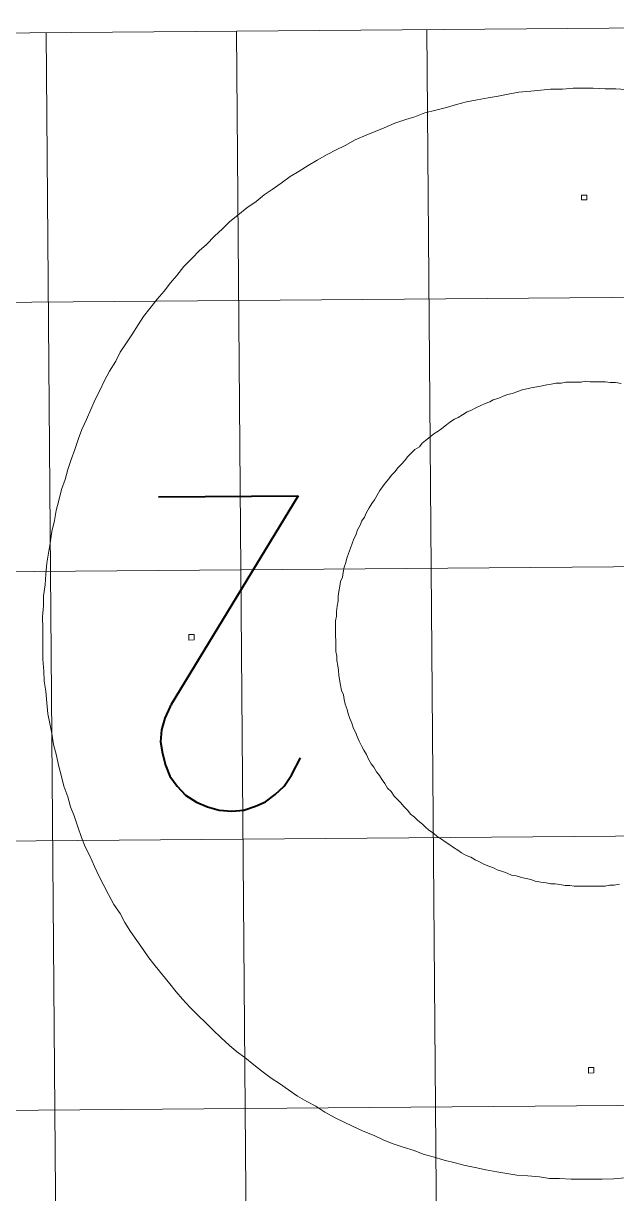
# Model space of a CAD drawing. Header units: centimetres. Extents: x -10.1 to 11.2, y -15.5 to 14.4.
# Drawn here: x -1.94 to 4.61, y 1.46 to 14.36 of the extents above; entities that cross this region are included whole.
import ezdxf

# ---------------------------------------------------------------- set-up
doc = ezdxf.new("R2010")
doc.units = ezdxf.units.CM
doc.header["$MEASUREMENT"] = 0
for name, color, linetype in [('C00-00-FF', 7, 'Continuous'), ('CBF-BF-BF', 7, 'Continuous'), ('CFF-00-00', 7, 'Continuous')]:
    doc.layers.add(name, color=color, linetype=linetype)

msp = doc.modelspace()

# ---------------------------------------------------------------- linework, layer by layer
at = {"layer": 'C00-00-FF', "color": 5, "lineweight": 13}
for points in [[(3.30023, 13.56284), (3.30023, 13.56284), (3.19032, 13.54186), (3.19032, 13.54186)], [(3.41013, 13.58383), (3.41013, 13.58383), (3.30023, 13.56284), (3.30023, 13.56284)], [(3.52982, 13.60464), (3.52982, 13.60464), (3.41013, 13.58383), (3.41013, 13.58383)], [(3.65991, 13.61575), (3.65991, 13.61575), (3.52982, 13.60464), (3.52982, 13.60464)], [(3.76964, 13.62668), (3.76964, 13.62668), (3.65991, 13.61575), (3.65991, 13.61575)], [(3.87961, 13.63762), (3.87961, 13.63762), (3.76964, 13.62668), (3.76964, 13.62668)], [(4.00978, 13.63866), (4.00978, 13.63866), (3.87961, 13.63762), (3.87961, 13.63762)], [(4.12956, 13.64942), (4.12956, 13.64942), (4.00978, 13.63866), (4.00978, 13.63866)], [(4.23962, 13.65031), (4.23962, 13.65031), (4.12956, 13.64942), (4.12956, 13.64942)], [(4.34968, 13.65119), (4.34968, 13.65119), (4.23962, 13.65031), (4.23962, 13.65031)], [(4.47967, 13.64245), (4.47967, 13.64245), (4.34968, 13.65119), (4.34968, 13.65119)], [(4.59978, 13.64342), (4.59978, 13.64342), (4.47967, 13.64245), (4.47967, 13.64245)], [(4.70967, 13.63425), (4.70967, 13.63425), (4.59978, 13.64342), (4.59978, 13.64342)], [(2.73103, 13.43812), (2.73103, 13.43812), (2.61143, 13.40728), (2.61143, 13.40728)], [(2.84086, 13.46918), (2.84086, 13.46918), (2.73103, 13.43812), (2.73103, 13.43812)], [(2.95068, 13.49996), (2.95068, 13.49996), (2.84086, 13.46918), (2.84086, 13.46918)], [(3.07037, 13.52103), (3.07037, 13.52103), (2.95068, 13.49996), (2.95068, 13.49996)], [(3.19032, 13.54186), (3.19032, 13.54186), (3.07037, 13.52103), (3.07037, 13.52103)], [(2.28204, 13.30459), (2.28204, 13.30459), (2.16251, 13.26368), (2.16251, 13.26368)], [(2.38182, 13.33556), (2.38182, 13.33556), (2.28204, 13.30459), (2.28204, 13.30459)], [(2.49156, 13.37641), (2.49156, 13.37641), (2.38182, 13.33556), (2.38182, 13.33556)], [(2.61143, 13.40728), (2.61143, 13.40728), (2.49156, 13.37641), (2.49156, 13.37641)], [(1.94311, 13.17195), (1.94311, 13.17195), (1.84342, 13.1312), (1.84342, 13.1312)], [(2.0428, 13.21272), (2.0428, 13.21272), (1.94311, 13.17195), (1.94311, 13.17195)], [(2.16251, 13.26368), (2.16251, 13.26368), (2.0428, 13.21272), (2.0428, 13.21272)], [(1.72398, 13.08023), (1.72398, 13.08023), (1.6144, 13.01929), (1.6144, 13.01929)], [(1.84342, 13.1312), (1.84342, 13.1312), (1.72398, 13.08023), (1.72398, 13.08023)], [(1.41519, 12.91766), (1.41519, 12.91766), (1.3056, 12.85672), (1.3056, 12.85672)], [(1.51479, 12.96847), (1.51479, 12.96847), (1.41519, 12.91766), (1.41519, 12.91766)], [(1.6144, 13.01929), (1.6144, 13.01929), (1.51479, 12.96847), (1.51479, 12.96847)], [(1.20608, 12.79586), (1.20608, 12.79586), (1.10655, 12.73527), (1.10655, 12.73527)], [(1.3056, 12.85672), (1.3056, 12.85672), (1.20608, 12.79586), (1.20608, 12.79586)], [(1.00701, 12.67439), (1.00701, 12.67439), (0.90758, 12.60348), (0.90758, 12.60348)], [(1.10655, 12.73527), (1.10655, 12.73527), (1.00701, 12.67439), (1.00701, 12.67439)], [(0.80813, 12.53283), (0.80813, 12.53283), (0.71866, 12.47203), (0.71866, 12.47203)], [(0.90758, 12.60348), (0.90758, 12.60348), (0.80813, 12.53283), (0.80813, 12.53283)], [(0.62926, 12.40121), (0.62926, 12.40121), (0.52983, 12.33055), (0.52983, 12.33055)], [(0.71866, 12.47203), (0.71866, 12.47203), (0.62926, 12.40121), (0.62926, 12.40121)], [(4.27903, 12.47055), (4.27903, 12.47055), (4.21895, 12.47006), (4.21895, 12.47006)], [(4.21895, 12.47006), (4.21895, 12.47006), (4.21937, 12.42006), (4.21937, 12.42006)], [(4.21937, 12.42006), (4.21937, 12.42006), (4.27942, 12.42055), (4.27942, 12.42055)], [(4.27942, 12.42055), (4.27942, 12.42055), (4.27903, 12.47055), (4.27903, 12.47055)], [(0.52983, 12.33055), (0.52983, 12.33055), (0.43046, 12.24959), (0.43046, 12.24959)], [(0.34106, 12.17901), (0.34106, 12.17901), (0.26154, 12.09821), (0.26154, 12.09821)], [(0.43046, 12.24959), (0.43046, 12.24959), (0.34106, 12.17901), (0.34106, 12.17901)], [(0.17224, 12.01757), (0.17224, 12.01757), (0.083, 11.9269), (0.083, 11.9269)], [(0.26154, 12.09821), (0.26154, 12.09821), (0.17224, 12.01757), (0.17224, 12.01757)], [(0.083, 11.9269), (0.083, 11.9269), (0.00367, 11.85613), (0.00367, 11.85613)], [(-0.07586, 11.77559), (-0.07586, 11.77559), (-0.16509, 11.68491), (-0.16509, 11.68491)], [(0.00367, 11.85613), (0.00367, 11.85613), (-0.07586, 11.77559), (-0.07586, 11.77559)], [(-0.16509, 11.68491), (-0.16509, 11.68491), (-0.24419, 11.58426), (-0.24419, 11.58426)], [(-0.31366, 11.50352), (-0.31366, 11.50352), (-0.38278, 11.41301), (-0.38278, 11.41301)], [(-0.24419, 11.58426), (-0.24419, 11.58426), (-0.31366, 11.50352), (-0.31366, 11.50352)], [(-0.38278, 11.41301), (-0.38278, 11.41301), (-0.46222, 11.3224), (-0.46222, 11.3224)], [(-0.46222, 11.3224), (-0.46222, 11.3224), (-0.54131, 11.22175), (-0.54131, 11.22175)], [(-0.61069, 11.13124), (-0.61069, 11.13124), (-0.67002, 11.0408), (-0.67002, 11.0408)], [(-0.54131, 11.22175), (-0.54131, 11.22175), (-0.61069, 11.13124), (-0.61069, 11.13124)], [(-0.67002, 11.0408), (-0.67002, 11.0408), (-0.73899, 10.93017), (-0.73899, 10.93017)], [(-0.73899, 10.93017), (-0.73899, 10.93017), (-0.8083, 10.82959), (-0.8083, 10.82959)], [(-0.86764, 10.73916), (-0.86764, 10.73916), (-0.91684, 10.63874), (-0.91684, 10.63874)], [(-0.8083, 10.82959), (-0.8083, 10.82959), (-0.86764, 10.73916), (-0.86764, 10.73916)], [(-0.91684, 10.63874), (-0.91684, 10.63874), (-0.98581, 10.52811), (-0.98581, 10.52811)], [(-0.98581, 10.52811), (-0.98581, 10.52811), (-1.04498, 10.41758), (-1.04498, 10.41758)], [(-1.04498, 10.41758), (-1.04498, 10.41758), (-1.09417, 10.31716), (-1.09417, 10.31716)], [(3.51644, 10.30428), (3.51644, 10.30428), (3.56629, 10.32479), (3.56629, 10.32479)], [(3.56629, 10.32479), (3.56629, 10.32479), (3.61621, 10.33524), (3.61621, 10.33524)], [(3.61621, 10.33524), (3.61621, 10.33524), (3.66613, 10.3457), (3.66613, 10.3457)], [(3.66613, 10.3457), (3.66613, 10.3457), (3.72611, 10.35598), (3.72611, 10.35598)], [(3.72611, 10.35598), (3.72611, 10.35598), (3.78609, 10.36651), (3.78609, 10.36651)], [(3.78609, 10.36651), (3.78609, 10.36651), (3.83601, 10.37696), (3.83601, 10.37696)], [(3.83601, 10.37696), (3.83601, 10.37696), (3.88594, 10.38743), (3.88594, 10.38743)], [(3.88594, 10.38743), (3.88594, 10.38743), (3.93587, 10.39789), (3.93587, 10.39789)], [(3.93587, 10.39789), (3.93587, 10.39789), (3.99566, 10.39836), (3.99566, 10.39836)], [(3.99566, 10.39836), (3.99566, 10.39836), (4.04558, 10.40855), (4.04558, 10.40855)], [(4.04558, 10.40855), (4.04558, 10.40855), (4.09559, 10.40895), (4.09559, 10.40895)], [(4.09559, 10.40895), (4.09559, 10.40895), (4.15565, 10.40944), (4.15565, 10.40944)], [(4.15565, 10.40944), (4.15565, 10.40944), (4.2157, 10.40993), (4.2157, 10.40993)], [(4.2157, 10.40993), (4.2157, 10.40993), (4.26564, 10.42039), (4.26564, 10.42039)], [(4.26564, 10.42039), (4.26564, 10.42039), (4.31572, 10.41072), (4.31572, 10.41072)], [(4.31572, 10.41072), (4.31572, 10.41072), (4.37577, 10.41121), (4.37577, 10.41121)], [(4.37577, 10.41121), (4.37577, 10.41121), (4.43557, 10.41169), (4.43557, 10.41169)], [(4.43557, 10.41169), (4.43557, 10.41169), (4.48557, 10.4121), (4.48557, 10.4121)], [(4.48557, 10.4121), (4.48557, 10.4121), (4.53565, 10.40271), (4.53565, 10.40271)], [(4.53565, 10.40271), (4.53565, 10.40271), (4.59572, 10.4032), (4.59572, 10.4032)], [(4.59572, 10.4032), (4.59572, 10.4032), (4.65586, 10.39363), (4.65586, 10.39363)], [(-1.14337, 10.21674), (-1.14337, 10.21674), (-1.19248, 10.10655), (-1.19248, 10.10655)], [(-1.09417, 10.31716), (-1.09417, 10.31716), (-1.14337, 10.21674), (-1.14337, 10.21674)], [(3.20725, 10.19199), (3.20725, 10.19199), (3.24704, 10.21215), (3.24704, 10.21215)], [(3.24704, 10.21215), (3.24704, 10.21215), (3.30693, 10.23275), (3.30693, 10.23275)], [(3.30693, 10.23275), (3.30693, 10.23275), (3.35678, 10.25298), (3.35678, 10.25298)], [(3.35678, 10.25298), (3.35678, 10.25298), (3.40663, 10.27349), (3.40663, 10.27349)], [(3.40663, 10.27349), (3.40663, 10.27349), (3.45655, 10.28395), (3.45655, 10.28395)], [(3.45655, 10.28395), (3.45655, 10.28395), (3.51644, 10.30428), (3.51644, 10.30428)], [(-1.19248, 10.10655), (-1.19248, 10.10655), (-1.24161, 9.99607), (-1.24161, 9.99607)], [(2.90835, 10.04934), (2.90835, 10.04934), (2.95811, 10.0799), (2.95811, 10.0799)], [(2.95811, 10.0799), (2.95811, 10.0799), (3.00796, 10.10015), (3.00796, 10.10015)], [(3.00796, 10.10015), (3.00796, 10.10015), (3.04801, 10.12058), (3.04801, 10.12058)], [(3.04801, 10.12058), (3.04801, 10.12058), (3.10757, 10.15097), (3.10757, 10.15097)], [(3.10757, 10.15097), (3.10757, 10.15097), (3.1574, 10.17147), (3.1574, 10.17147)], [(3.1574, 10.17147), (3.1574, 10.17147), (3.20725, 10.19199), (3.20725, 10.19199)], [(-1.24161, 9.99607), (-1.24161, 9.99607), (-1.29073, 9.88562), (-1.29073, 9.88562)], [(2.67965, 9.89747), (2.67965, 9.89747), (2.72933, 9.9381), (2.72933, 9.9381)], [(2.72933, 9.9381), (2.72933, 9.9381), (2.76904, 9.96831), (2.76904, 9.96831)], [(2.76904, 9.96831), (2.76904, 9.96831), (2.8188, 9.99861), (2.8188, 9.99861)], [(2.8188, 9.99861), (2.8188, 9.99861), (2.8586, 10.01904), (2.8586, 10.01904)], [(2.8586, 10.01904), (2.8586, 10.01904), (2.90835, 10.04934), (2.90835, 10.04934)], [(-1.29073, 9.88562), (-1.29073, 9.88562), (-1.32988, 9.78528), (-1.32988, 9.78528)], [(2.55047, 9.80648), (2.55047, 9.80648), (2.59017, 9.83696), (2.59017, 9.83696)], [(2.59017, 9.83696), (2.59017, 9.83696), (2.63994, 9.86726), (2.63994, 9.86726)], [(2.63994, 9.86726), (2.63994, 9.86726), (2.67965, 9.89747), (2.67965, 9.89747)], [(-1.32988, 9.78528), (-1.32988, 9.78528), (-1.36885, 9.66511), (-1.36885, 9.66511)], [(2.38147, 9.66515), (2.38147, 9.66515), (2.43123, 9.69571), (2.43123, 9.69571)], [(2.43123, 9.69571), (2.43123, 9.69571), (2.46081, 9.73589), (2.46081, 9.73589)], [(2.46081, 9.73589), (2.46081, 9.73589), (2.50078, 9.76612), (2.50078, 9.76612)], [(2.50078, 9.76612), (2.50078, 9.76612), (2.55047, 9.80648), (2.55047, 9.80648)], [(-1.40792, 9.55472), (-1.40792, 9.55472), (-1.44725, 9.44434), (-1.44725, 9.44434)], [(-1.36885, 9.66511), (-1.36885, 9.66511), (-1.40792, 9.55472), (-1.40792, 9.55472)], [(2.27237, 9.54441), (2.27237, 9.54441), (2.30221, 9.58461), (2.30221, 9.58461)], [(2.30221, 9.58461), (2.30221, 9.58461), (2.34183, 9.62487), (2.34183, 9.62487)], [(2.34183, 9.62487), (2.34183, 9.62487), (2.38147, 9.66515), (2.38147, 9.66515)], [(-1.44725, 9.44434), (-1.44725, 9.44434), (-1.47626, 9.33403), (-1.47626, 9.33403)], [(2.12364, 9.38314), (2.12364, 9.38314), (2.16327, 9.4234), (2.16327, 9.4234)], [(2.16327, 9.4234), (2.16327, 9.4234), (2.19311, 9.4636), (2.19311, 9.4636)], [(2.19311, 9.4636), (2.19311, 9.4636), (2.23274, 9.50387), (2.23274, 9.50387)], [(2.23274, 9.50387), (2.23274, 9.50387), (2.27237, 9.54441), (2.27237, 9.54441)], [(-1.47626, 9.33403), (-1.47626, 9.33403), (-1.51532, 9.22365), (-1.51532, 9.22365)], [(2.02467, 9.25215), (2.02467, 9.25215), (2.05453, 9.29262), (2.05453, 9.29262)], [(2.05453, 9.29262), (2.05453, 9.29262), (2.09406, 9.34294), (2.09406, 9.34294)], [(2.09406, 9.34294), (2.09406, 9.34294), (2.12364, 9.38314), (2.12364, 9.38314)], [(-1.51532, 9.22365), (-1.51532, 9.22365), (-1.54453, 9.10356), (-1.54453, 9.10356)], [(1.93586, 9.11147), (1.93586, 9.11147), (1.96561, 9.16172), (1.96561, 9.16172)], [(1.96561, 9.16172), (1.96561, 9.16172), (1.99511, 9.21197), (1.99511, 9.21197)], [(1.99511, 9.21197), (1.99511, 9.21197), (2.02467, 9.25215), (2.02467, 9.25215)], [(-1.54453, 9.10356), (-1.54453, 9.10356), (-1.57353, 8.99326), (-1.57353, 8.99326)], [(1.87653, 9.02104), (1.87653, 9.02104), (1.90629, 9.07128), (1.90629, 9.07128)], [(1.90629, 9.07128), (1.90629, 9.07128), (1.93586, 9.11147), (1.93586, 9.11147)], [(-1.57353, 8.99326), (-1.57353, 8.99326), (-1.59275, 8.88303), (-1.59275, 8.88303)], [(1.79774, 8.88042), (1.79774, 8.88042), (1.82732, 8.92063), (1.82732, 8.92063)], [(1.82732, 8.92063), (1.82732, 8.92063), (1.84703, 8.97078), (1.84703, 8.97078)], [(1.84703, 8.97078), (1.84703, 8.97078), (1.87653, 9.02104), (1.87653, 9.02104)], [(-1.59275, 8.88303), (-1.59275, 8.88303), (-1.6217, 8.76294), (-1.6217, 8.76294)], [(1.72893, 8.71979), (1.72893, 8.71979), (1.74855, 8.78002), (1.74855, 8.78002)], [(1.74855, 8.78002), (1.74855, 8.78002), (1.77804, 8.83026), (1.77804, 8.83026)], [(1.77804, 8.83026), (1.77804, 8.83026), (1.79774, 8.88042), (1.79774, 8.88042)], [(-1.6217, 8.76294), (-1.6217, 8.76294), (-1.64076, 8.63259), (-1.64076, 8.63259)], [(1.68969, 8.62952), (1.68969, 8.62952), (1.7094, 8.67969), (1.7094, 8.67969)], [(1.7094, 8.67969), (1.7094, 8.67969), (1.72893, 8.71979), (1.72893, 8.71979)], [(-1.65971, 8.52264), (-1.65971, 8.52264), (-1.67893, 8.41242), (-1.67893, 8.41242)], [(-1.64076, 8.63259), (-1.64076, 8.63259), (-1.65971, 8.52264), (-1.65971, 8.52264)], [(1.63092, 8.46897), (1.63092, 8.46897), (1.65063, 8.51913), (1.65063, 8.51913)], [(1.65063, 8.51913), (1.65063, 8.51913), (1.67026, 8.57936), (1.67026, 8.57936)], [(1.67026, 8.57936), (1.67026, 8.57936), (1.68969, 8.62952), (1.68969, 8.62952)], [(-1.67893, 8.41242), (-1.67893, 8.41242), (-1.68801, 8.29222), (-1.68801, 8.29222)], [(1.60184, 8.36872), (1.60184, 8.36872), (1.62154, 8.41888), (1.62154, 8.41888)], [(1.62154, 8.41888), (1.62154, 8.41888), (1.63092, 8.46897), (1.63092, 8.46897)], [(-1.68801, 8.29222), (-1.68801, 8.29222), (-1.69683, 8.17229), (-1.69683, 8.17229)], [(1.56318, 8.2086), (1.56318, 8.2086), (1.58261, 8.25876), (1.58261, 8.25876)], [(1.58261, 8.25876), (1.58261, 8.25876), (1.59226, 8.30884), (1.59226, 8.30884)], [(1.59226, 8.30884), (1.59226, 8.30884), (1.60184, 8.36872), (1.60184, 8.36872)], [(-1.69683, 8.17229), (-1.69683, 8.17229), (-1.71598, 8.052), (-1.71598, 8.052)], [(1.54395, 8.09837), (1.54395, 8.09837), (1.55352, 8.1585), (1.55352, 8.1585)], [(1.55352, 8.1585), (1.55352, 8.1585), (1.56318, 8.2086), (1.56318, 8.2086)], [(-1.71598, 8.052), (-1.71598, 8.052), (-1.71509, 7.94221), (-1.71509, 7.94221)], [(1.5343, 8.04829), (1.5343, 8.04829), (1.54395, 8.09837), (1.54395, 8.09837)], [(1.53469, 7.99828), (1.53469, 7.99828), (1.5343, 8.04829), (1.5343, 8.04829)], [(-1.71509, 7.94221), (-1.71509, 7.94221), (-1.72418, 7.82201), (-1.72418, 7.82201)], [(1.51583, 7.878), (1.51583, 7.878), (1.52539, 7.93815), (1.52539, 7.93815)], [(1.51623, 7.82799), (1.51623, 7.82799), (1.51583, 7.878), (1.51583, 7.878)], [(1.52539, 7.93815), (1.52539, 7.93815), (1.53469, 7.99828), (1.53469, 7.99828)], [(-1.72418, 7.82201), (-1.72418, 7.82201), (-1.72313, 7.69211), (-1.72313, 7.69211)], [(1.50657, 7.77792), (1.50657, 7.77792), (1.51623, 7.82799), (1.51623, 7.82799)], [(1.50706, 7.71812), (1.50706, 7.71812), (1.50657, 7.77792), (1.50657, 7.77792)], [(-1.72313, 7.69211), (-1.72313, 7.69211), (-1.72225, 7.58204), (-1.72225, 7.58204)], [(-0.0525, 7.62539), (-0.0525, 7.62539), (-0.11229, 7.6249), (-0.11229, 7.6249)], [(-0.11229, 7.6249), (-0.11229, 7.6249), (-0.1118, 7.56485), (-0.1118, 7.56485)], [(-0.05201, 7.56532), (-0.05201, 7.56532), (-0.0525, 7.62539), (-0.0525, 7.62539)], [(1.50754, 7.65806), (1.50754, 7.65806), (1.50706, 7.71812), (1.50706, 7.71812)], [(1.50794, 7.60805), (1.50794, 7.60805), (1.50754, 7.65806), (1.50754, 7.65806)], [(-1.72225, 7.58204), (-1.72225, 7.58204), (-1.72136, 7.47198), (-1.72136, 7.47198)], [(-0.1118, 7.56485), (-0.1118, 7.56485), (-0.05201, 7.56532), (-0.05201, 7.56532)], [(1.50834, 7.55805), (1.50834, 7.55805), (1.50794, 7.60805), (1.50794, 7.60805)], [(1.50883, 7.49799), (1.50883, 7.49799), (1.50834, 7.55805), (1.50834, 7.55805)], [(1.50932, 7.43794), (1.50932, 7.43794), (1.50883, 7.49799), (1.50883, 7.49799)], [(-1.72136, 7.47198), (-1.72136, 7.47198), (-1.72039, 7.35213), (-1.72039, 7.35213)], [(1.51976, 7.38801), (1.51976, 7.38801), (1.50932, 7.43794), (1.50932, 7.43794)], [(1.52018, 7.338), (1.52018, 7.338), (1.51976, 7.38801), (1.51976, 7.38801)], [(-1.72039, 7.35213), (-1.72039, 7.35213), (-1.7093, 7.22204), (-1.7093, 7.22204)], [(1.53071, 7.27829), (1.53071, 7.27829), (1.52018, 7.338), (1.52018, 7.338)], [(1.5409, 7.22836), (1.5409, 7.22836), (1.53071, 7.27829), (1.53071, 7.27829)], [(1.54131, 7.17837), (1.54131, 7.17837), (1.5409, 7.22836), (1.5409, 7.22836)], [(-1.7093, 7.22204), (-1.7093, 7.22204), (-1.70841, 7.11198), (-1.70841, 7.11198)], [(-1.70841, 7.11198), (-1.70841, 7.11198), (-1.68742, 7.00235), (-1.68742, 7.00235)], [(1.55176, 7.12843), (1.55176, 7.12843), (1.54131, 7.17837), (1.54131, 7.17837)], [(1.5623, 7.06846), (1.5623, 7.06846), (1.55176, 7.12843), (1.55176, 7.12843)], [(-1.68742, 7.00235), (-1.68742, 7.00235), (-1.67658, 6.87225), (-1.67658, 6.87225)], [(1.57283, 7.00849), (1.57283, 7.00849), (1.5623, 7.06846), (1.5623, 7.06846)], [(1.59308, 6.95864), (1.59308, 6.95864), (1.57283, 7.00849), (1.57283, 7.00849)], [(-1.67658, 6.87225), (-1.67658, 6.87225), (-1.66556, 6.75247), (-1.66556, 6.75247)], [(1.60354, 6.90871), (1.60354, 6.90871), (1.59308, 6.95864), (1.59308, 6.95864)], [(1.614, 6.85879), (1.614, 6.85879), (1.60354, 6.90871), (1.60354, 6.90871)], [(1.6346, 6.79889), (1.6346, 6.79889), (1.614, 6.85879), (1.614, 6.85879)], [(-1.66556, 6.75247), (-1.66556, 6.75247), (-1.64457, 6.64257), (-1.64457, 6.64257)], [(1.64476, 6.74897), (1.64476, 6.74897), (1.6346, 6.79889), (1.6346, 6.79889)], [(1.66529, 6.69912), (1.66529, 6.69912), (1.64476, 6.74897), (1.64476, 6.74897)], [(-1.64457, 6.64257), (-1.64457, 6.64257), (-1.62385, 6.53267), (-1.62385, 6.53267)], [(1.68579, 6.64928), (1.68579, 6.64928), (1.66529, 6.69912), (1.66529, 6.69912)], [(1.70612, 6.58965), (1.70612, 6.58965), (1.68579, 6.64928), (1.68579, 6.64928)], [(1.72655, 6.5496), (1.72655, 6.5496), (1.70612, 6.58965), (1.70612, 6.58965)], [(-1.62385, 6.53267), (-1.62385, 6.53267), (-1.60277, 6.41299), (-1.60277, 6.41299)], [(1.7468, 6.49975), (1.7468, 6.49975), (1.72655, 6.5496), (1.72655, 6.5496)], [(1.76731, 6.44991), (1.76731, 6.44991), (1.7468, 6.49975), (1.7468, 6.49975)], [(-1.60277, 6.41299), (-1.60277, 6.41299), (-1.5719, 6.29311), (-1.5719, 6.29311)], [(1.79768, 6.39035), (1.79768, 6.39035), (1.76731, 6.44991), (1.76731, 6.44991)], [(1.81812, 6.3503), (1.81812, 6.3503), (1.79768, 6.39035), (1.79768, 6.39035)], [(1.84841, 6.30054), (1.84841, 6.30054), (1.81812, 6.3503), (1.81812, 6.3503)], [(-1.5719, 6.29311), (-1.5719, 6.29311), (-1.55091, 6.18321), (-1.55091, 6.18321)], [(1.86892, 6.25096), (1.86892, 6.25096), (1.84841, 6.30054), (1.84841, 6.30054)], [(1.89923, 6.2012), (1.89923, 6.2012), (1.86892, 6.25096), (1.86892, 6.25096)], [(1.92971, 6.16122), (1.92971, 6.16122), (1.89923, 6.2012), (1.89923, 6.2012)], [(-1.55091, 6.18321), (-1.55091, 6.18321), (-1.52012, 6.07365), (-1.52012, 6.07365)], [(-1.52012, 6.07365), (-1.52012, 6.07365), (-1.489, 5.95378), (-1.489, 5.95378)], [(1.96002, 6.11146), (1.96002, 6.11146), (1.92971, 6.16122), (1.92971, 6.16122)], [(1.99049, 6.07175), (1.99049, 6.07175), (1.96002, 6.11146), (1.96002, 6.11146)], [(2.02079, 6.02198), (2.02079, 6.02198), (1.99049, 6.07175), (1.99049, 6.07175)], [(-1.489, 5.95378), (-1.489, 5.95378), (-1.44808, 5.83398), (-1.44808, 5.83398)], [(2.05101, 5.98227), (2.05101, 5.98227), (2.02079, 6.02198), (2.02079, 6.02198)], [(2.08158, 5.93251), (2.08158, 5.93251), (2.05101, 5.98227), (2.05101, 5.98227)], [(-1.44808, 5.83398), (-1.44808, 5.83398), (-1.4173, 5.72442), (-1.4173, 5.72442)], [(2.12185, 5.89289), (2.12185, 5.89289), (2.08158, 5.93251), (2.08158, 5.93251)], [(2.15216, 5.84312), (2.15216, 5.84312), (2.12185, 5.89289), (2.12185, 5.89289)], [(2.19243, 5.80349), (2.19243, 5.80349), (2.15216, 5.84312), (2.15216, 5.84312)], [(-1.4173, 5.72442), (-1.4173, 5.72442), (-1.37627, 5.62472), (-1.37627, 5.62472)], [(2.22283, 5.77358), (2.22283, 5.77358), (2.19243, 5.80349), (2.19243, 5.80349)], [(2.26318, 5.72389), (2.26318, 5.72389), (2.22283, 5.77358), (2.22283, 5.77358)], [(2.30346, 5.68426), (2.30346, 5.68426), (2.26318, 5.72389), (2.26318, 5.72389)], [(2.33393, 5.64455), (2.33393, 5.64455), (2.30346, 5.68426), (2.30346, 5.68426)], [(-1.37627, 5.62472), (-1.37627, 5.62472), (-1.33536, 5.50494), (-1.33536, 5.50494)], [(2.37412, 5.61498), (2.37412, 5.61498), (2.33393, 5.64455), (2.33393, 5.64455)], [(2.4144, 5.57508), (2.4144, 5.57508), (2.37412, 5.61498), (2.37412, 5.61498)], [(2.46472, 5.53554), (2.46472, 5.53554), (2.4144, 5.57508), (2.4144, 5.57508)], [(-1.33536, 5.50494), (-1.33536, 5.50494), (-1.29445, 5.3854), (-1.29445, 5.3854)], [(2.49486, 5.50589), (2.49486, 5.50589), (2.46472, 5.53554), (2.46472, 5.53554)], [(2.5354, 5.46625), (2.5354, 5.46625), (2.49486, 5.50589), (2.49486, 5.50589)], [(2.58565, 5.43649), (2.58565, 5.43649), (2.5354, 5.46625), (2.5354, 5.46625)], [(2.62592, 5.39688), (2.62592, 5.39688), (2.58565, 5.43649), (2.58565, 5.43649)], [(-1.29445, 5.3854), (-1.29445, 5.3854), (-1.2537, 5.28572), (-1.2537, 5.28572)], [(2.67617, 5.36737), (2.67617, 5.36737), (2.62592, 5.39688), (2.62592, 5.39688)], [(2.71636, 5.33752), (2.71636, 5.33752), (2.67617, 5.36737), (2.67617, 5.36737)], [(2.76661, 5.30804), (2.76661, 5.30804), (2.71636, 5.33752), (2.71636, 5.33752)], [(2.8068, 5.27819), (2.8068, 5.27819), (2.76661, 5.30804), (2.76661, 5.30804)], [(-1.2537, 5.28572), (-1.2537, 5.28572), (-1.20288, 5.18611), (-1.20288, 5.18611)], [(-1.20288, 5.18611), (-1.20288, 5.18611), (-1.1519, 5.0664), (-1.1519, 5.0664)], [(2.85705, 5.24871), (2.85705, 5.24871), (2.8068, 5.27819), (2.8068, 5.27819)], [(2.89724, 5.21913), (2.89724, 5.21913), (2.85705, 5.24871), (2.85705, 5.24871)], [(2.94748, 5.18937), (2.94748, 5.18937), (2.89724, 5.21913), (2.89724, 5.21913)], [(2.99765, 5.16993), (2.99765, 5.16993), (2.94748, 5.18937), (2.94748, 5.18937)], [(3.0479, 5.14016), (3.0479, 5.14016), (2.99765, 5.16993), (2.99765, 5.16993)], [(-1.1519, 5.0664), (-1.1519, 5.0664), (-1.10102, 4.95674), (-1.10102, 4.95674)], [(3.08827, 5.12065), (3.08827, 5.12065), (3.0479, 5.14016), (3.0479, 5.14016)], [(3.14831, 5.09096), (3.14831, 5.09096), (3.08827, 5.12065), (3.08827, 5.12065)], [(3.19847, 5.07152), (3.19847, 5.07152), (3.14831, 5.09096), (3.14831, 5.09096)], [(3.24864, 5.05182), (3.24864, 5.05182), (3.19847, 5.07152), (3.19847, 5.07152)], [(3.28875, 5.0323), (3.28875, 5.0323), (3.24864, 5.05182), (3.24864, 5.05182)], [(-1.10102, 4.95674), (-1.10102, 4.95674), (-1.05021, 4.85713), (-1.05021, 4.85713)], [(3.34897, 5.01268), (3.34897, 5.01268), (3.28875, 5.0323), (3.28875, 5.0323)], [(3.39915, 4.99297), (3.39915, 4.99297), (3.34897, 5.01268), (3.34897, 5.01268)], [(3.4493, 4.97353), (3.4493, 4.97353), (3.39915, 4.99297), (3.39915, 4.99297)], [(3.49938, 4.96388), (3.49938, 4.96388), (3.4493, 4.97353), (3.4493, 4.97353)], [(3.5596, 4.94426), (3.5596, 4.94426), (3.49938, 4.96388), (3.49938, 4.96388)], [(3.60969, 4.93487), (3.60969, 4.93487), (3.5596, 4.94426), (3.5596, 4.94426)], [(3.65977, 4.92522), (3.65977, 4.92522), (3.60969, 4.93487), (3.60969, 4.93487)], [(3.70994, 4.90551), (3.70994, 4.90551), (3.65977, 4.92522), (3.65977, 4.92522)], [(3.77008, 4.89595), (3.77008, 4.89595), (3.70994, 4.90551), (3.70994, 4.90551)], [(-1.05021, 4.85713), (-1.05021, 4.85713), (-0.99939, 4.75752), (-0.99939, 4.75752)], [(3.83021, 4.88665), (3.83021, 4.88665), (3.77008, 4.89595), (3.77008, 4.89595)], [(3.88031, 4.87698), (3.88031, 4.87698), (3.83021, 4.88665), (3.83021, 4.88665)], [(3.93031, 4.87739), (3.93031, 4.87739), (3.88031, 4.87698), (3.88031, 4.87698)], [(3.98039, 4.86773), (3.98039, 4.86773), (3.93031, 4.87739), (3.93031, 4.87739)], [(4.04028, 4.85816), (4.04028, 4.85816), (3.98039, 4.86773), (3.98039, 4.86773)], [(4.09028, 4.85858), (4.09028, 4.85858), (4.04028, 4.85816), (4.04028, 4.85816)], [(4.14036, 4.84891), (4.14036, 4.84891), (4.09028, 4.85858), (4.09028, 4.85858)], [(4.20042, 4.8494), (4.20042, 4.8494), (4.14036, 4.84891), (4.14036, 4.84891)], [(4.26048, 4.84989), (4.26048, 4.84989), (4.20042, 4.8494), (4.20042, 4.8494)], [(4.31048, 4.85028), (4.31048, 4.85028), (4.26048, 4.84989), (4.26048, 4.84989)], [(4.36049, 4.85068), (4.36049, 4.85068), (4.31048, 4.85028), (4.31048, 4.85028)], [(4.42054, 4.85117), (4.42054, 4.85117), (4.36049, 4.85068), (4.36049, 4.85068)], [(4.48034, 4.85165), (4.48034, 4.85165), (4.42054, 4.85117), (4.42054, 4.85117)], [(4.53025, 4.86212), (4.53025, 4.86212), (4.48034, 4.85165), (4.48034, 4.85165)], [(4.58027, 4.86251), (4.58027, 4.86251), (4.53025, 4.86212), (4.53025, 4.86212)], [(4.64025, 4.87305), (4.64025, 4.87305), (4.58027, 4.86251), (4.58027, 4.86251)], [(-0.99939, 4.75752), (-0.99939, 4.75752), (-0.93845, 4.6482), (-0.93845, 4.6482)], [(-0.93845, 4.6482), (-0.93845, 4.6482), (-0.8678, 4.54876), (-0.8678, 4.54876)], [(-0.8678, 4.54876), (-0.8678, 4.54876), (-0.81699, 4.44916), (-0.81699, 4.44916)], [(-0.81699, 4.44916), (-0.81699, 4.44916), (-0.75612, 4.34963), (-0.75612, 4.34963)], [(-0.75612, 4.34963), (-0.75612, 4.34963), (-0.6852, 4.25018), (-0.6852, 4.25018)], [(-0.6852, 4.25018), (-0.6852, 4.25018), (-0.61455, 4.15074), (-0.61455, 4.15074)], [(-0.61455, 4.15074), (-0.61455, 4.15074), (-0.55377, 4.06126), (-0.55377, 4.06126)], [(-0.55377, 4.06126), (-0.55377, 4.06126), (-0.48294, 3.97161), (-0.48294, 3.97161)], [(-0.48294, 3.97161), (-0.48294, 3.97161), (-0.40224, 3.87225), (-0.40224, 3.87225)], [(-0.40224, 3.87225), (-0.40224, 3.87225), (-0.32127, 3.77315), (-0.32127, 3.77315)], [(-0.32127, 3.77315), (-0.32127, 3.77315), (-0.2507, 3.6835), (-0.2507, 3.6835)], [(-0.2507, 3.6835), (-0.2507, 3.6835), (-0.17992, 3.60415), (-0.17992, 3.60415)], [(-0.17992, 3.60415), (-0.17992, 3.60415), (-0.09931, 3.51483), (-0.09931, 3.51483)], [(-0.09931, 3.51483), (-0.09931, 3.51483), (-0.00861, 3.42561), (-0.00861, 3.42561)], [(-0.00861, 3.42561), (-0.00861, 3.42561), (0.07219, 3.34609), (0.07219, 3.34609)], [(0.07219, 3.34609), (0.07219, 3.34609), (0.15273, 3.26683), (0.15273, 3.26683)], [(0.15273, 3.26683), (0.15273, 3.26683), (0.24341, 3.17759), (0.24341, 3.17759)], [(0.24341, 3.17759), (0.24341, 3.17759), (0.33402, 3.09816), (0.33402, 3.09816)], [(0.33402, 3.09816), (0.33402, 3.09816), (0.41474, 3.02895), (0.41474, 3.02895)], [(0.41474, 3.02895), (0.41474, 3.02895), (0.50527, 2.95957), (0.50527, 2.95957)], [(0.50527, 2.95957), (0.50527, 2.95957), (0.60592, 2.88048), (0.60592, 2.88048)], [(0.60592, 2.88048), (0.60592, 2.88048), (0.70657, 2.80112), (0.70657, 2.80112)], [(4.35648, 2.85061), (4.35648, 2.85061), (4.29642, 2.85013), (4.29642, 2.85013)], [(4.29642, 2.85013), (4.29642, 2.85013), (4.29691, 2.79006), (4.29691, 2.79006)], [(4.35696, 2.79055), (4.35696, 2.79055), (4.35648, 2.85061), (4.35648, 2.85061)], [(0.70657, 2.80112), (0.70657, 2.80112), (0.79709, 2.73199), (0.79709, 2.73199)], [(0.79709, 2.73199), (0.79709, 2.73199), (0.88752, 2.67265), (0.88752, 2.67265)], [(4.29691, 2.79006), (4.29691, 2.79006), (4.35696, 2.79055), (4.35696, 2.79055)], [(0.88752, 2.67265), (0.88752, 2.67265), (0.9881, 2.60361), (0.9881, 2.60361)], [(0.9881, 2.60361), (0.9881, 2.60361), (1.08867, 2.5343), (1.08867, 2.5343)], [(1.08867, 2.5343), (1.08867, 2.5343), (1.18917, 2.47505), (1.18917, 2.47505)], [(1.18917, 2.47505), (1.18917, 2.47505), (1.28958, 2.42586), (1.28958, 2.42586)], [(1.28958, 2.42586), (1.28958, 2.42586), (1.39015, 2.35681), (1.39015, 2.35681)], [(1.39015, 2.35681), (1.39015, 2.35681), (1.5007, 2.29764), (1.5007, 2.29764)], [(1.5007, 2.29764), (1.5007, 2.29764), (1.6011, 2.24844), (1.6011, 2.24844)], [(1.6011, 2.24844), (1.6011, 2.24844), (1.70151, 2.19924), (1.70151, 2.19924)], [(1.70151, 2.19924), (1.70151, 2.19924), (1.81199, 2.15012), (1.81199, 2.15012)], [(1.81199, 2.15012), (1.81199, 2.15012), (1.93225, 2.10109), (1.93225, 2.10109)], [(1.93225, 2.10109), (1.93225, 2.10109), (2.03265, 2.05188), (2.03265, 2.05188)], [(2.03265, 2.05188), (2.03265, 2.05188), (2.13298, 2.01274), (2.13298, 2.01274)], [(2.13298, 2.01274), (2.13298, 2.01274), (2.25342, 1.97375), (2.25342, 1.97375)], [(2.25342, 1.97375), (2.25342, 1.97375), (2.3736, 1.93449), (2.3736, 1.93449)], [(2.3736, 1.93449), (2.3736, 1.93449), (2.47393, 1.89535), (2.47393, 1.89535)], [(2.47393, 1.89535), (2.47393, 1.89535), (2.58423, 1.86634), (2.58423, 1.86634)], [(2.58423, 1.86634), (2.58423, 1.86634), (2.70468, 1.82735), (2.70468, 1.82735)], [(2.70468, 1.82735), (2.70468, 1.82735), (2.82476, 1.79817), (2.82476, 1.79817)], [(2.82476, 1.79817), (2.82476, 1.79817), (2.93506, 1.76914), (2.93506, 1.76914)], [(2.93506, 1.76914), (2.93506, 1.76914), (3.04529, 1.74992), (3.04529, 1.74992)], [(3.04529, 1.74992), (3.04529, 1.74992), (3.16538, 1.72101), (3.16538, 1.72101)], [(3.16538, 1.72101), (3.16538, 1.72101), (3.28566, 1.70186), (3.28566, 1.70186)], [(3.28566, 1.70186), (3.28566, 1.70186), (3.39589, 1.6829), (3.39589, 1.6829)], [(3.39589, 1.6829), (3.39589, 1.6829), (3.50612, 1.66369), (3.50612, 1.66369)], [(3.50612, 1.66369), (3.50612, 1.66369), (3.62604, 1.65459), (3.62604, 1.65459)], [(3.62604, 1.65459), (3.62604, 1.65459), (3.7563, 1.64559), (3.7563, 1.64559)], [(3.7563, 1.64559), (3.7563, 1.64559), (3.86626, 1.62663), (3.86626, 1.62663)], [(3.86626, 1.62663), (3.86626, 1.62663), (3.97633, 1.62752), (3.97633, 1.62752)], [(3.97633, 1.62752), (3.97633, 1.62752), (4.10657, 1.6185), (4.10657, 1.6185)], [(4.10657, 1.6185), (4.10657, 1.6185), (4.22643, 1.61947), (4.22643, 1.61947)], [(4.22643, 1.61947), (4.22643, 1.61947), (4.33649, 1.62037), (4.33649, 1.62037)], [(4.33649, 1.62037), (4.33649, 1.62037), (4.44655, 1.62125), (4.44655, 1.62125)], [(4.44655, 1.62125), (4.44655, 1.62125), (4.57645, 1.6223), (4.57645, 1.6223)], [(4.57645, 1.6223), (4.57645, 1.6223), (4.69648, 1.63331), (4.69648, 1.63331)]]:
    msp.add_open_spline(points, degree=3, dxfattribs=at)
at = {"layer": 'CBF-BF-BF', "color": 9, "lineweight": 9}
for points in [[(-10.08633, 14.19511), (-10.08633, 14.19511), (10.91455, 14.36422), (10.91455, 14.36422)], [(-1.44684, -15.43734), (-1.44684, -15.43734), (-1.68598, 14.26275), (-1.68598, 14.26275)], [(0.65327, -15.42042), (0.65327, -15.42042), (0.41411, 14.27965), (0.41411, 14.27965)], [(2.75335, -15.40353), (2.75335, -15.40353), (2.51421, 14.29657), (2.51421, 14.29657)], [(-10.06242, 11.22511), (-10.06242, 11.22511), (10.93847, 11.39421), (10.93847, 11.39421)], [(-10.03851, 8.25509), (-10.03851, 8.25509), (10.96239, 8.42419), (10.96239, 8.42419)], [(-10.01459, 5.28508), (-10.01459, 5.28508), (10.9863, 5.45419), (10.9863, 5.45419)], [(-9.99067, 2.31507), (-9.99067, 2.31507), (11.01021, 2.48418), (11.01021, 2.48418)]]:
    msp.add_open_spline(points, degree=3, dxfattribs=at)
at = {"layer": 'CFF-00-00', "color": 1, "lineweight": 40}
for points in [[(-0.44467, 9.14231), (-0.44467, 9.14231), (1.09542, 9.15471), (1.09542, 9.15471)], [(1.09542, 9.15471), (1.09542, 9.15471), (-0.3061, 6.85338), (-0.3061, 6.85338)], [(-0.30603, 6.84332), (-0.30603, 6.84332), (-0.31608, 6.84325), (-0.31608, 6.84325)], [(-0.31608, 6.84325), (-0.31608, 6.84325), (-0.31601, 6.83319), (-0.31601, 6.83319)], [(-0.3061, 6.85338), (-0.3061, 6.85338), (-0.30603, 6.84332), (-0.30603, 6.84332)], [(-0.31601, 6.83319), (-0.31601, 6.83319), (-0.37501, 6.70281), (-0.37501, 6.70281)], [(-0.37501, 6.70281), (-0.37501, 6.70281), (-0.41392, 6.57258), (-0.41392, 6.57258)], [(-0.41392, 6.57258), (-0.41392, 6.57258), (-0.42292, 6.44232), (-0.42292, 6.44232)], [(-0.42292, 6.44232), (-0.42292, 6.44232), (-0.40177, 6.31258), (-0.40177, 6.31258)], [(-0.40177, 6.31258), (-0.40177, 6.31258), (-0.37083, 6.18292), (-0.37083, 6.18292)], [(1.02022, 6.074), (1.02022, 6.074), (1.1187, 6.26476), (1.1187, 6.26476)], [(-0.37083, 6.18292), (-0.37083, 6.18292), (-0.31985, 6.06321), (-0.31985, 6.06321)], [(0.94129, 5.95324), (0.94129, 5.95324), (1.02022, 6.074), (1.02022, 6.074)], [(-0.31985, 6.06321), (-0.31985, 6.06321), (-0.2388, 5.95378), (-0.2388, 5.95378)], [(-0.2388, 5.95378), (-0.2388, 5.95378), (-0.14804, 5.8545), (-0.14804, 5.8545)], [(0.84201, 5.86247), (0.84201, 5.86247), (0.94129, 5.95324), (0.94129, 5.95324)], [(-0.14804, 5.8545), (-0.14804, 5.8545), (-0.02754, 5.77557), (-0.02754, 5.77557)], [(0.73258, 5.78169), (0.73258, 5.78169), (0.84201, 5.86247), (0.84201, 5.86247)], [(-0.02754, 5.77557), (-0.02754, 5.77557), (0.09297, 5.72652), (0.09297, 5.72652)], [(0.09297, 5.72652), (0.09297, 5.72652), (0.2232, 5.68763), (0.2232, 5.68763)], [(0.2232, 5.68763), (0.2232, 5.68763), (0.36325, 5.67869), (0.36325, 5.67869)], [(0.36325, 5.67869), (0.36325, 5.67869), (0.49333, 5.6898), (0.49333, 5.6898)], [(0.49333, 5.6898), (0.49333, 5.6898), (0.62292, 5.7308), (0.62292, 5.7308)], [(0.62292, 5.7308), (0.62292, 5.7308), (0.73258, 5.78169), (0.73258, 5.78169)]]:
    msp.add_open_spline(points, degree=3, dxfattribs=at)

doc.saveas('drawing.dxf')
